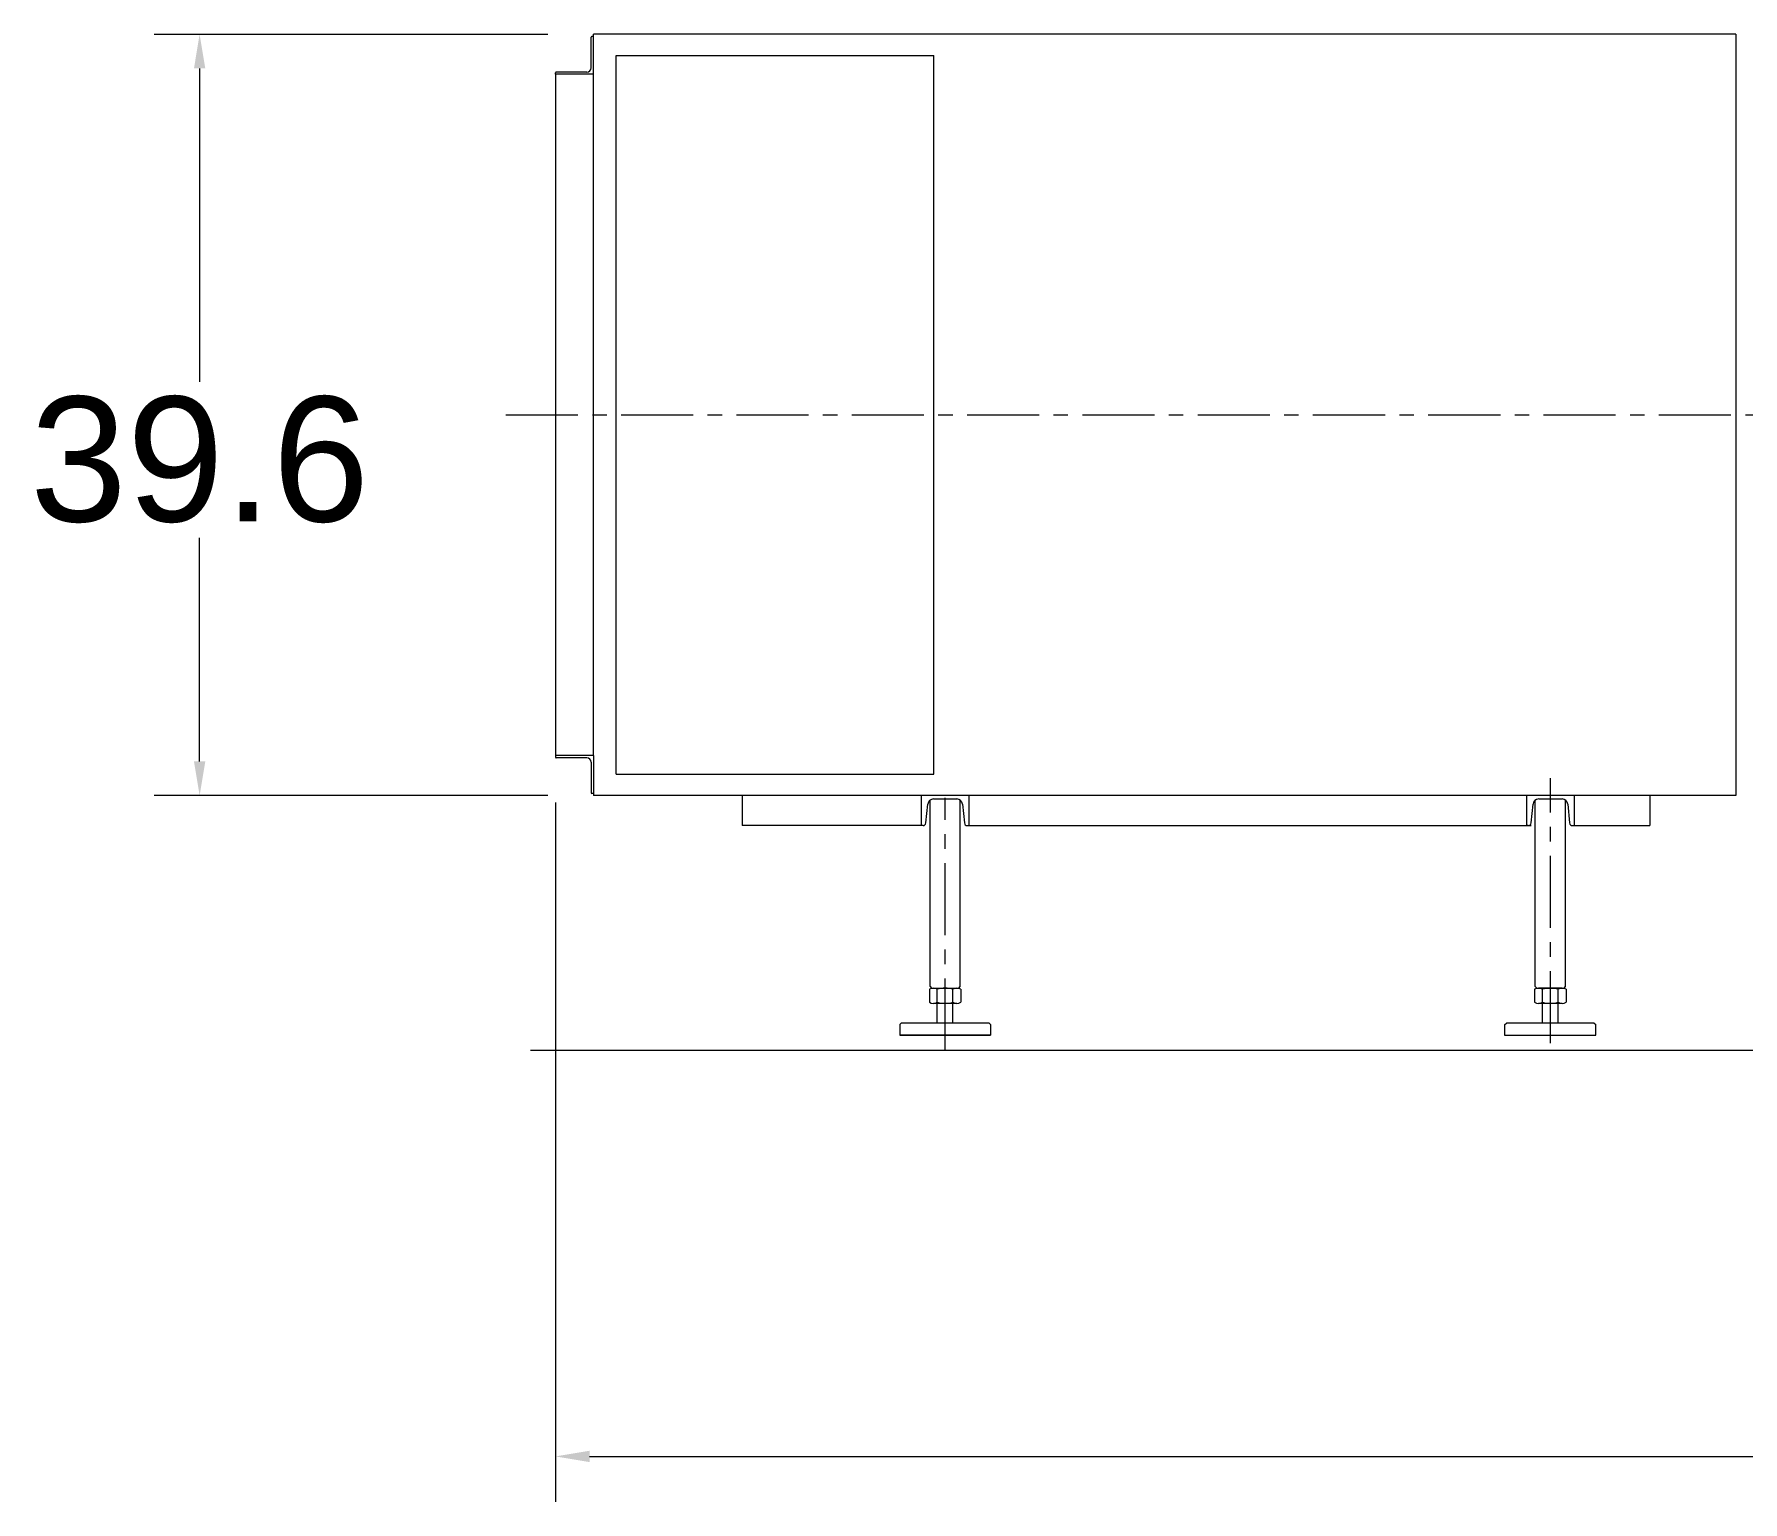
# Model space of a CAD drawing. Header units: millimetres. Extents: x 2 to 559190, y 2 to 426051.
# Drawn here: x 200580 to 257944, y 259655 to 308926 of the extents above; entities that cross this region are included whole.
import ezdxf

# ---------------------------------------------------------------- set-up
doc = ezdxf.new("R2010")
doc.units = ezdxf.units.MM
doc.header["$LTSCALE"] = 25.4
doc.linetypes.add('CENTER', pattern=[50.8, 31.75, -6.35, 6.35, -6.35])
doc.layers.get('Defpoints').update_dxf_attribs({"lineweight": 5})
doc.layers.add('CAXA0', color=7, linetype='Continuous', lineweight=5)
doc.layers.add('CAXA1', color=5, linetype='CENTER', lineweight=5)
doc.styles.add('Roman', font='arial.ttf')
doc.styles.get("Standard").update_dxf_attribs({"font": 'arial.ttf'})
doc.dimstyles.new('ISO-25', dxfattribs={"dimscale": 30, "dimtxt": 38.1, "dimasz": 38.1, "dimexe": 50.8, "dimexo": 50.8, "dimgap": 15.875, "dimtad": 1, "dimtih": 1, "dimtoh": 1, "dimdec": 1, "dimlfac": 0.03937, "dimdsep": 46, "dimtxsty": 'Standard', "dimcen": 63.5, "dimclrd": 7, "dimclre": 7, "dimclrt": 7, "dimadec": 0, "dimazin": 0, "dimtfac": 1, "dimtdec": 1, "dimtmove": 0, "dimatfit": 3, "dimfxl": 25.4, "dimlwd": 5, "dimlwe": 5, "dimarcsym": 0})

# ---------------------------------------------------------------- blocks, each defined once
blk = doc.blocks.new('*D20')
at = {"color": 7, "linetype": 'Continuous', "lineweight": 5, "transparency": 16777216}
for p, q in [((218083, 283130), (218083, 259655)), ((339495, 273282), (339495, 259655)), ((219226, 261179), (338352, 261179))]:
    blk.add_line(p, q, dxfattribs=at)
at = {"color": 7, "transparency": 16777216}
for points in [[(219226, 261369), (219226, 260988), (218083, 261179)], [(338352, 261369), (338352, 260988), (339495, 261179)]]:
    blk.add_solid(points, dxfattribs=at)
at = {"layer": 'Defpoints', "color": 0, "transparency": 16777216}
for p in [(218083, 284654), (339495, 274806), (339495, 261179)]:
    blk.add_point(p, dxfattribs=at)
at = {"color": 7, "lineweight": 5, "transparency": 16777216, "insert": (274416, 263822), "char_height": 4191, "attachment_point": 5, "style": 'Roman'}
blk.add_mtext('C', dxfattribs=at)
blk = doc.blocks.new('*D25')
at = {"color": 7, "linetype": 'Continuous', "lineweight": 5, "transparency": 16777216}
for p, q in [((217829, 308918), (204610, 308918)), ((206134, 307775), (206134, 297250)), ((206134, 284509), (206134, 292015)), ((217829, 283366), (204610, 283366))]:
    blk.add_line(p, q, dxfattribs=at)
at = {"color": 7, "transparency": 16777216}
for points in [[(205944, 307775), (206325, 307775), (206134, 308918)], [(205944, 284509), (206325, 284509), (206134, 283366)]]:
    blk.add_solid(points, dxfattribs=at)
at = {"layer": 'Defpoints', "color": 0, "transparency": 16777216}
for p in [(219353, 308918), (206134, 283366), (219353, 283366)]:
    blk.add_point(p, dxfattribs=at)
at = {"color": 7, "lineweight": 5, "transparency": 16777216, "insert": (206134, 294632), "char_height": 4191, "attachment_point": 5, "style": 'Roman'}
blk.add_mtext('39.6', dxfattribs=at)

msp = doc.modelspace()

# ---------------------------------------------------------------- linework, layer by layer
at = {"layer": 'CAXA0', "color": 7, "linetype": 'Continuous', "lineweight": 5}
for p, q in [((219276.57, 307793.9), (219276.57, 308822.6)), ((219352.77, 308848), (219301.97, 308848)), ((257706.77, 308924.2), (219352.77, 308924.2)), ((221176.51, 308924.2), (219352.77, 308924.2)), ((219352.77, 284704.82), (219352.77, 308924.2)), ((219352.77, 307578), (219352.77, 308848)), ((224089.09, 308924.2), (224089.09, 308925.72)), ((257706.77, 308924.2), (257706.77, 283371.8)), ((220114, 284083), (220114, 308213)), ((220114, 308213), (230782, 308213)), ((230782, 284083), (230782, 308213)), ((218082.77, 307578), (218082.77, 307628.8)), ((218082.77, 307578), (218082.77, 284704.82)), ((219352.77, 307578), (218082.77, 307578)), ((219136.87, 307654.2), (218108.17, 307654.2)), ((219352.77, 284704.82), (218082.77, 284704.82)), ((218082.77, 284704.82), (218082.77, 284654.02)), ((219136.87, 284628.62), (218108.17, 284628.62)), ((219352.77, 284704.82), (219352.77, 283434.82)), ((219352.77, 284692.6), (219352.77, 283371.8)), ((219276.57, 284488.92), (219276.57, 283460.22)), ((220114, 284083), (230782, 284083)), ((219352.77, 283434.82), (219301.97, 283434.82)), ((223441.39, 283371.8), (219352.77, 283371.8)), ((257706.77, 283371.8), (223441.39, 283371.8)), ((230917.41, 283371.8), (223568.39, 283371.8)), ((224343.33, 283372.97), (224343.33, 282356.97)), ((230363.13, 283372.97), (231963.33, 283372.97)), ((230363.13, 283372.97), (230363.13, 282356.97)), ((230517.62, 282443.88), (230581.18, 283079.5)), ((230654.99, 276951.85), (230654.99, 283211.85)), ((230770.74, 283251.05), (231555.73, 283251.05)), ((231670.99, 276951.85), (231670.99, 283212.22)), ((231745.28, 283079.5), (231808.85, 282443.88)), ((231963.33, 283372.97), (231963.33, 282356.97)), ((250683.13, 283372.97), (252283.33, 283372.97)), ((250683.13, 283372.97), (250683.13, 282356.97)), ((250837.62, 282443.88), (250901.18, 283079.5)), ((250974.99, 276951.85), (250974.99, 283211.85)), ((251090.74, 283251.05), (251875.73, 283251.05)), ((251990.99, 276951.85), (251990.99, 283212.22)), ((252065.28, 283079.5), (252128.85, 282443.88)), ((252283.33, 283372.97), (252283.33, 282356.97)), ((254823.33, 283372.97), (254823.33, 282356.97)), ((230421.58, 282356.97), (224343.33, 282356.97)), ((230421.58, 282356.97), (230363.13, 282356.97)), ((231904.89, 282356.97), (250838.1, 282356.97)), ((231904.89, 282356.97), (231963.33, 282356.97)), ((250741.58, 282356.97), (250683.13, 282356.97)), ((252224.89, 282356.97), (252283.33, 282356.97)), ((252283.33, 282356.97), (254823.33, 282356.97)), ((230635.06, 276862.12), (230635.06, 276426.9)), ((230654.99, 276951.85), (230705.79, 276901.05)), ((230654.99, 276951.85), (230705.79, 276901.05)), ((230705.79, 276901.05), (231620.19, 276901.05)), ((230705.79, 276901.05), (231620.19, 276901.05)), ((230899.02, 276426.9), (230899.02, 276862.12)), ((231426.95, 276426.9), (231426.95, 276862.12)), ((231620.19, 276901.05), (231670.99, 276951.85)), ((231620.19, 276901.05), (231670.99, 276951.85)), ((231690.92, 276862.12), (231690.92, 276426.9)), ((250955.06, 276862.12), (250955.06, 276426.9)), ((250974.99, 276951.85), (251025.79, 276901.05)), ((251025.79, 276901.05), (251940.19, 276901.05)), ((251878.93, 276901.05), (251087.04, 276901.05)), ((251219.02, 276426.9), (251219.02, 276862.12)), ((251746.95, 276426.9), (251746.95, 276862.12)), ((251940.19, 276901.05), (251990.99, 276951.85)), ((252010.92, 276862.12), (252010.92, 276426.9)), ((231558.93, 276387.97), (230767.04, 276387.97)), ((230899.46, 275726.4), (230899.46, 276387.97)), ((231426.51, 275726.4), (231426.51, 276387.97)), ((251878.93, 276387.97), (251087.04, 276387.97)), ((251219.46, 275726.4), (251219.46, 276387.97)), ((251746.51, 275726.4), (251746.51, 276387.97)), ((229638.99, 275675.6), (229689.79, 275726.4)), ((229638.99, 275675.6), (229638.99, 275320)), ((232636.19, 275726.4), (229689.79, 275726.4)), ((232636.19, 275726.4), (232686.99, 275675.6)), ((232686.99, 275675.6), (232686.99, 275320)), ((249958.99, 275675.6), (250009.79, 275726.4)), ((249958.99, 275313.65), (249958.99, 275675.6)), ((252956.19, 275726.4), (250009.79, 275726.4)), ((252956.19, 275726.4), (253006.99, 275675.6)), ((253006.99, 275320), (253006.99, 275675.6)), ((357768.42, 274805.56), (217247.31, 274805.56)), ((232686.99, 275320), (229638.99, 275320)), ((232686.99, 275313.65), (229638.99, 275313.65)), ((253006.99, 275313.65), (249958.99, 275313.65))]:
    msp.add_line(p, q, dxfattribs=at)
for centre, radius, start, end in [((219301.97, 308822.6), 25.4, 90, 180), ((218108.17, 307628.8), 25.4, 90, 180), ((219136.87, 307793.9), 139.7, 270, 0), ((218108.17, 284654.02), 25.4, 180, 270), ((219136.87, 284488.92), 139.7, 0, 90), ((219301.97, 283460.22), 25.4, 180, 270), ((230770.74, 283060.55), 190.5, 90, 174.2894069), ((231555.73, 283060.55), 190.5, 5.7105931, 90), ((251090.74, 283060.55), 190.5, 90, 174.2894069), ((251875.73, 283060.55), 190.5, 5.7105931, 90), ((230421.58, 282453.49), 96.52, 270, 354.2894069), ((231904.89, 282453.49), 96.52, 185.7105931, 270), ((250741.58, 282453.49), 96.52, 270, 354.2894069), ((252224.89, 282453.49), 96.52, 185.7105931, 270), ((230767.04, 276657.85), 243.2, 57.1327678, 122.8672322), ((231162.99, 275986.65), 914.4, 73.2213451, 106.7786549), ((231558.93, 276657.85), 243.2, 57.1327678, 122.8672322), ((251087.04, 276657.85), 243.2, 57.1327678, 122.8672322), ((251482.99, 275986.65), 914.4, 73.2213451, 106.7786549), ((251878.93, 276657.85), 243.2, 57.1327678, 122.8672322), ((230767.04, 276631.17), 243.2, 237.1327678, 302.8672322), ((231162.99, 277302.37), 914.4, 253.2213451, 286.7786549), ((231558.93, 276631.17), 243.2, 237.1327678, 302.8672322), ((251087.04, 276631.17), 243.2, 237.1327678, 302.8672322), ((251482.99, 277302.37), 914.4, 253.2213451, 286.7786549), ((251878.93, 276631.17), 243.2, 237.1327678, 302.8672322)]:
    msp.add_arc(centre, radius, start, end, dxfattribs=at)
at = {"layer": 'CAXA1', "linetype": 'CENTER', "lineweight": 5, "ltscale": 3}
for p, q in [((216416.16, 296141.65), (289264.47, 296141.65)), ((251482.99, 275051.8), (251482.99, 283946.56)), ((231162.99, 274805.65), (231162.99, 283288.24))]:
    msp.add_line(p, q, dxfattribs=at)

# ---------------------------------------------------------------- dimensions: what is measured, and where the dimension line sits
at = {"color": 7, "lineweight": 5}
dim = msp.add_linear_dim(base=(206134.29, 283365.66), p1=(219352.77, 308917.96), p2=(219352.77, 283365.66), angle=90, text='39.6', dimstyle='ISO-25', override={"dimscale": 30, "dimtxt": 139.7, "dimpost": '\\X', "dimtxsty": 'Roman', "dimtmove": 1}, dxfattribs=at)
dim.commit()
dim.dimension.update_dxf_attribs({"geometry": '*D25', "text_midpoint": (206134.29, 294632.3), "dimtype": 160})
dim = msp.add_linear_dim(base=(339494.77, 261178.63), p1=(218082.77, 284654.02), p2=(339494.77, 274805.56), text='C', dimstyle='ISO-25', override={"dimscale": 30, "dimtxt": 139.7, "dimpost": '\\X', "dimtxsty": 'Roman', "dimtmove": 1}, dxfattribs=at)
dim.commit()
dim.dimension.update_dxf_attribs({"geometry": '*D20', "text_midpoint": (274416.47, 261178.63), "dimtype": 160})

doc.saveas('drawing.dxf')
